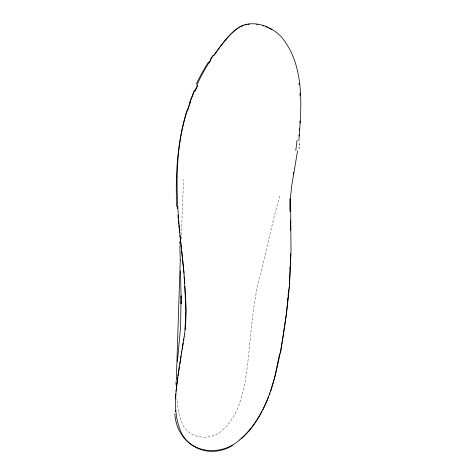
<?xml version="1.0" encoding="UTF-8"?>
<svg xmlns="http://www.w3.org/2000/svg" width="475" height="475" viewBox="0 0 475 475"><rect width="100%" height="100%" fill="white"/><g stroke="black" fill="none" stroke-linecap="round" stroke-linejoin="round"><path stroke-width="0.36" stroke-dasharray="2.38 1.78" d="M181.195 239.151L183.564 179.538M175.993 381.942L176.053 380.724M279.71 196.062L274.241 216.131L261.778 268.785C251.109 305.229 251.239 343.413 245.314 380.641A186.592 172.989 -56.8 0 1 243.728 388.586L243.081 391.394A117.794 106.228 -68.7 0 1 241.585 397.041L239.24 404.213A77.847 68.614 -72.4 0 1 236.146 411.54L234.733 414.36A64.493 56.353 -73.1 0 1 232.578 418.166C228.505 424.763 223.125 430.789 216.244 434.518A21.001 17.824 -72.7 0 1 213.685 435.64L208.561 436.929A32.045 27.39 -73.3 0 1 205.497 437.243A37.733 32.342 -73.8 0 1 202.528 437.202L197.707 436.406A39.657 34.004 -74.1 0 1 194.714 435.438L192.88 434.655A28.375 24.255 -72.8 0 1 190.469 433.307A33.066 28.286 -73.3 0 1 188.338 431.763L187.72 431.241A21.422 18.305 -71.9 0 1 186.093 429.614L185.042 428.319A31.302 26.748 -73.1 0 1 183.029 425.25L180.637 419.918L178.719 412.912A73.055 61.602 -77.5 0 1 177.971 408.678L177.205 402.408A98.331 81.955 -79.7 0 1 176.991 400.009L176.866 398.282"/><path stroke-width="0.71" d="M176.302 380.273L180.268 260.092M176.718 177.211L176.736 175.382M290.142 198.764L290.183 211.375M290.842 254.072L289.554 284.234M290.546 253.709L290.451 256.999M290.094 198.52L290.071 211.042M175.881 384.364L175.964 382.553M299.962 122.972L300.052 120.988M289.982 268.488L290.047 267.128M175.507 398.762L175.821 393.918M289.518 277.596L289.596 276.177M299.505 130.209L299.606 128.891M289.198 288.622L291.003 251.097L290.587 196.347L291.727 185.654L297.57 150.86M289.346 286.134L286.419 313.494M288.545 290.706L288.652 289.542M288.942 290.712L286.74 310.905M177.436 361.558L180.583 326.663L181.1 295.824L181.159 303.941L181.147 301.37M298.983 136.111L299.113 134.799M176.065 391.139L177.739 377.168M184.977 329.775L185.939 310.644L184.733 286.324M288.064 295.569L288.188 294.34M287.601 299.98L287.737 298.71M298.888 140.594C301.477 106.263 304.956 66.506 282.168 37.852A42.613 34.396 65.6 0 0 276.771 32.716A43.86 35.358 65.5 0 0 270.72 28.684A43.207 34.913 65.8 0 0 264.646 25.929C256.393 22.972 246.572 22.616 238.931 27.425M184.514 334.311C187.245 315.364 185.636 296.21 184.169 277.24M286.787 311.024C283.011 337.939 279.051 365.067 270.75 391.014M286.467 313.601L280.529 353.21M184.211 336.526L184.442 334.305M177.935 375.772L179.342 366.106M184.146 336.52L183.57 340.872M183.831 338.699L182.186 349.38M179.758 364.07L183.16 343.003M181.034 355.692C178.083 379.644 171.071 405.003 179.645 428.551C188.041 454.13 221.51 456.724 239.566 439.945M181.391 353.578L181.753 351.47M293.52 172.829L293.271 174.248L293.532 172.787M279.526 353.928L274.835 376.8L269.349 394.909M186.889 110.758C177.24 141.645 175.388 174.313 176.658 206.465M187.215 110.598C170.353 163.275 178.374 219.106 184.015 272.876M189.757 102.155L194.346 90.452M190.077 101.988L194.667 90.28M269.937 392.938L267.081 400.651L262.829 409.872M268.488 396.803C262.847 411.16 255.425 425.202 244.174 435.973M261.743 411.611C256.316 421.628 249.719 431.241 240.884 438.556M209.012 62.955L210.918 59.963M210.579 60.171L207.729 64.689A199.393 145.582 87.8 0 0 196.905 84.888M213.477 55.836L221.297 45.107L228.261 36.712M213.815 55.623C221.006 45.695 228.036 35.12 238.129 27.894M228.261 36.718L234.466 30.59L239.281 27.188M233.397 31.516L234.466 30.59M232.958 445.2C206.726 461.498 176.569 443.668 174.836 413.808M240.107 26.778L243.817 25.234M245.112 24.854L246.442 24.54M247.802 24.296L249.197 24.124M256.672 24.302L257.699 24.457M262.776 25.632L263.779 25.965M181.123 246.026L180.233 238.688M181.195 246.584L181.474 248.817M181.753 251.049L184.146 275.037M298.971 83.178L299.131 84.538M179.853 235.262L180.102 237.547M178.677 223.541L178.345 220.186M178.808 224.829L179.176 228.505M179.289 229.615L179.621 232.987M178.19 218.482L177.929 215.056M184.68 284.008L184.045 275.043M175.513 410.323L175.596 411.653M299.945 93.444L300.069 95.54M177.519 206.429L177.608 208.501M179.728 241.668L179.799 243.663M179.865 245.652L180.263 260.217M290.468 220.008L290.712 230.69M180.464 270.952L181.129 298.371M290.462 226.533L290.534 230.345M210.556 59.547A241.722 182.709 84.6 0 1 213.477 55.213M196.341 83.909A201.335 148.182 87.2 0 1 208.388 62.219M195.308 90.772A205.253 156.109 84.7 0 1 197.79 85.168M187.542 110.77A229.443 191.478 75.5 0 1 190.38 102.161M297.053 140.208A414.936 356.191 29.1 0 1 295.771 150.433M244.233 436.038A54.839 44.413 -43.2 0 1 239.614 440.016M265.786 26.731A43.136 34.865 65.8 0 1 267.3 27.378M268.82 28.108A43.136 34.865 65.8 0 1 269.842 28.643M210.211 59.743A241.965 182.934 84.6 0 1 213.132 55.421M194.982 90.945A204.951 155.954 84.7 0 1 197.463 85.346M187.215 110.924A229.514 191.597 75.5 0 1 190.053 102.321M299.683 143.705A405.412 349.962 28.5 0 1 299.511 145.059M299.244 147.113A405.412 349.962 28.5 0 1 299.054 148.503M270.352 28.91A43.831 35.346 65.5 0 1 271.878 29.812"/></g></svg>
